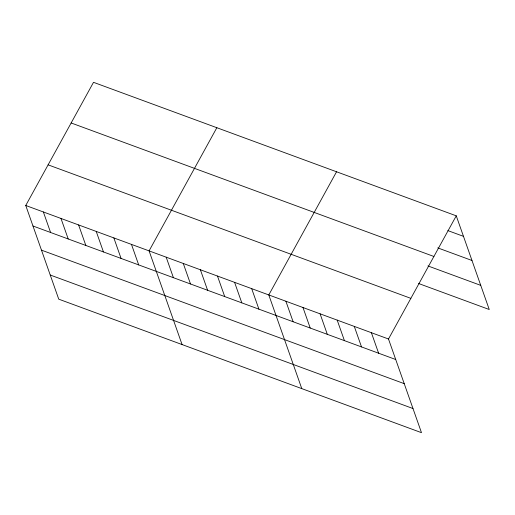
<?xml version="1.0" encoding="UTF-8"?>
<svg xmlns="http://www.w3.org/2000/svg" width="515" height="515" viewBox="0 0 515 515"><rect width="100%" height="100%" fill="white"/><g stroke="black" fill="none" stroke-linecap="round" stroke-linejoin="round"><path stroke-width="0.77" d="M456.258 215.83L388.497 338.999L421.489 432.677L58.742 299.17L25.75 205.485L93.511 82.323L456.258 215.83L489.25 309.515L418.618 283.514M216.847 127.714L149.086 250.882L182.072 344.561M336.553 171.772L268.791 294.941L301.777 388.619M447.87 230.598L463.481 236.346M437.782 247.902L471.985 260.487M71.154 122.969L433.9 256.476M427.959 265.94L480.746 285.368M48.114 164.845L410.861 298.352M25.75 205.485L388.497 338.999M32.973 226.001L395.72 359.509M41.477 250.148L404.224 383.656M50.238 275.023L412.985 408.537M371.392 332.703L378.622 353.219M354.294 326.407L361.517 346.923M337.19 320.118L344.419 340.627M320.092 313.822L327.315 334.338M302.994 307.526L310.217 328.042M285.889 301.23L293.112 321.746M251.687 288.645L258.91 309.161M234.589 282.349L241.812 302.865M217.484 276.059L224.714 296.569M200.386 269.763L207.609 290.28M183.282 263.468L190.511 283.984M166.184 257.172L173.407 277.688M131.467 244.393L138.69 264.91M113.847 237.911L121.07 258.427M96.228 231.428L103.451 251.944M78.608 224.939L85.831 245.455M60.989 218.457L68.212 238.973M43.369 211.974L50.592 232.49"/></g></svg>
